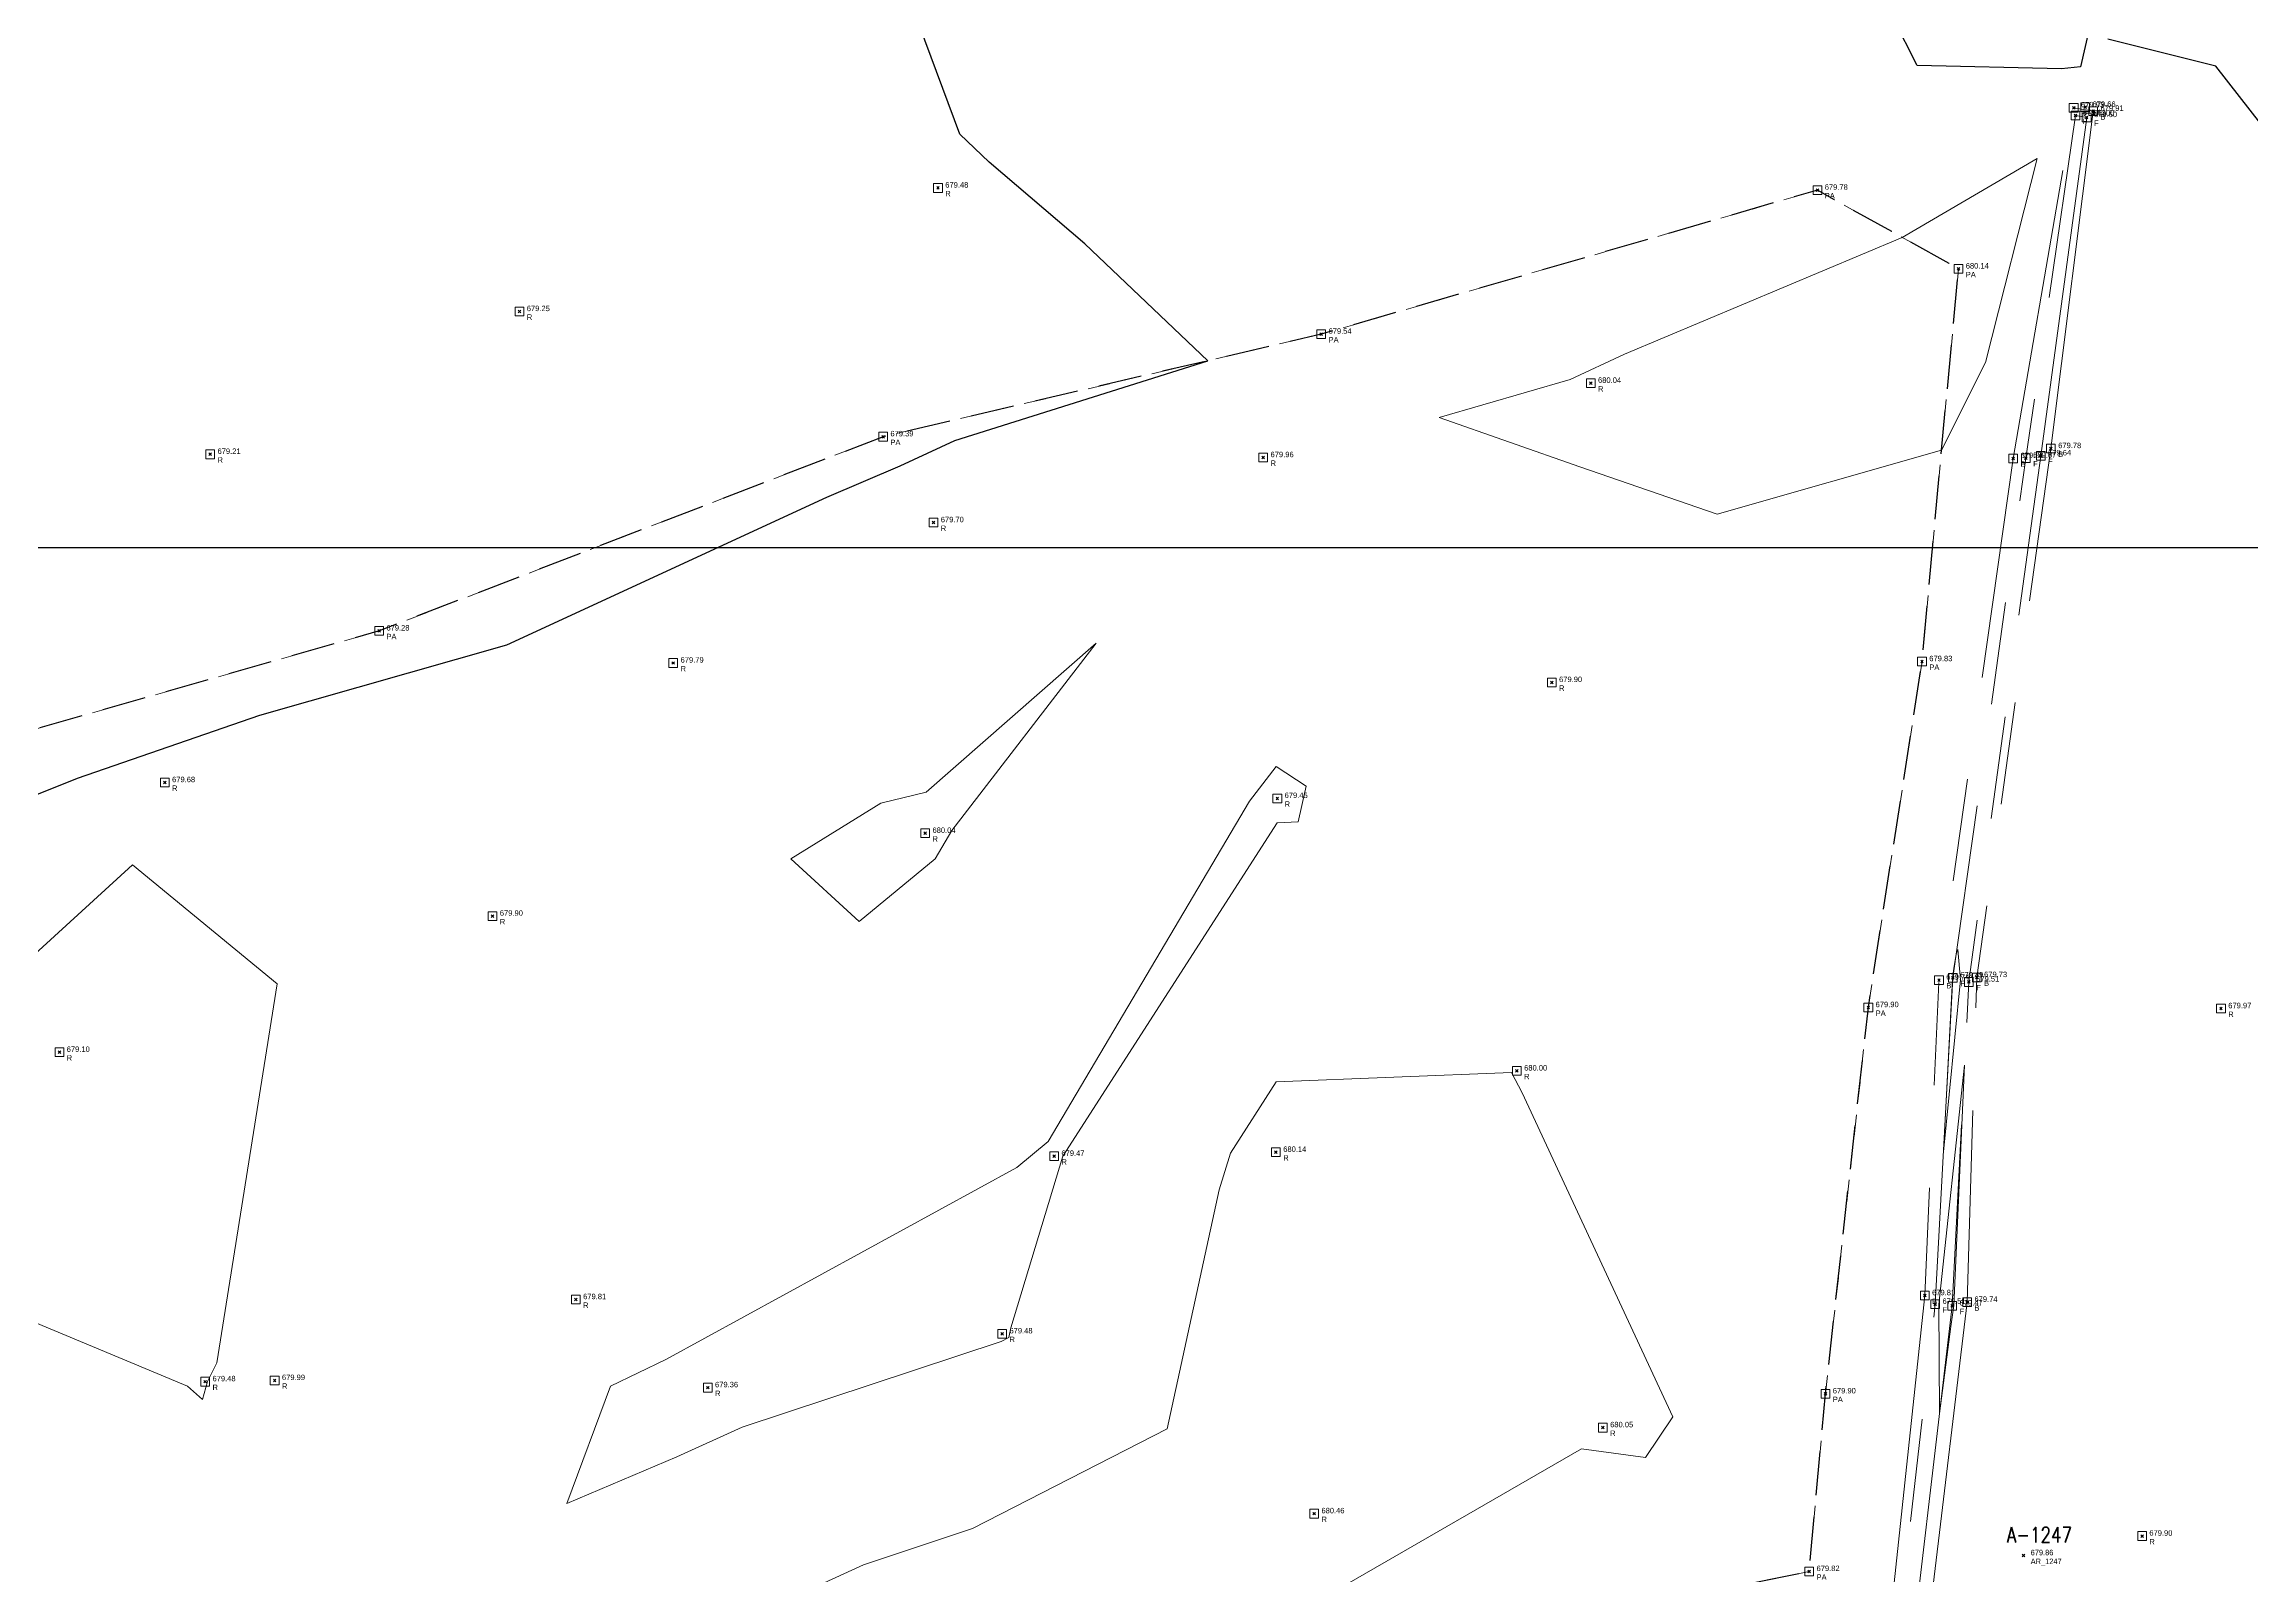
# Model space of a CAD drawing. Extents: x 350769 to 354978, y 6304672 to 6307963.
# Drawn here: x 352534.9 to 352585.4, y 6305776.5 to 6305811.5 of the extents above; entities that cross this region are included whole.
import ezdxf

# ---------------------------------------------------------------- set-up
doc = ezdxf.new("R2010")
doc.units = 0
doc.header["$PDMODE"] = 35
doc.header["$PDSIZE"] = 0.03
for name, pattern in [('4.0 - LO RECABARREN - DESNIVEL NUEVO$0$HIDDEN', [0.375, 0.25, -0.125]), ('CONTINUOS', [0]), ('DASHED', [19.05, 12.7, -6.35]), ('HIDDENX2', [0.75, 0.5, -0.25]), ('PHANTOM', [23.5, 11.75, -2.35, 2.35, -2.35, 2.35, -2.35])]:
    doc.linetypes.add(name, pattern=pattern)
doc.layers.get('0').update_dxf_attribs({"linetype": 'CONTINUOUS'})
doc.layers.get('Defpoints').update_dxf_attribs({"linetype": 'CONTINUOUS'})
for name, color, linetype in [('02_Geo ext_Acotamiento', 7, 'CONTINUOUS'), ('02_Geo ext_Geometria', 2, 'CONTINUOUS'), ('1-ACOPIO', 252, 'HIDDENX2'), ('1-ARBOL NOMBRE', 3, 'CONTINUOUS'), ('1-ARBOL PTO', 7, 'CONTINUOUS'), ('1-CANAL', 150, 'PHANTOM'), ('1-coordenadas', 8, 'CONTINUOUS'), ('3-CANAL FDO', 141, 'PHANTOM'), ('C-TINN', 5, 'CONTINUOUS'), ('C-TOPO-MAJR', 9, 'CONTINUOUS'), ('C-TOPO-MINR', 8, 'CONTINUOUS'), ('V-NODE-TEXT DIC 2012', 31, 'CONTINUOUS')]:
    doc.layers.add(name, color=color, linetype=linetype)
doc.layers.add('0_ASD_TOPOGRAFIA_ELEMENTOS', color=9, linetype='CONTINUOS', lineweight=5, true_color=0xbdbdbd)
doc.styles.add('ROMANS', font='romans.shx', dxfattribs={"width": 0.65})
doc.dimstyles.new('Principal', dxfattribs={"dimscale": 0, "dimtxt": 2, "dimasz": 2, "dimexe": 1, "dimexo": 1, "dimtad": 1, "dimrnd": 0.05, "dimzin": 1, "dimtxsty": 'ROMANS', "dimcen": 2.5, "dimclrt": 2, "dimaunit": 2, "dimadec": 0, "dimazin": 0, "dimtfac": 1, "dimtmove": 0, "dimatfit": 3, "dimfxl": 1, "dimfxlon": 1, "dimarcsym": 0})

# ---------------------------------------------------------------- blocks, each defined once
blk = doc.blocks.new('COORDENADAS')
at = {"layer": '1-coordenadas'}
blk.add_line((20, -400.625), (1420, -400.625), dxfattribs=at)
blk = doc.blocks.new('*D990')
at = {"layer": '02_Geo ext_Geometria', "color": 0, "lineweight": -2, "transparency": 16777216}
blk.add_line((352576.022, 6306008.91), (352574.44, 6306014.447), dxfattribs=at)
at = {"layer": '02_Geo ext_Geometria', "color": 0, "transparency": 16777216}
blk.add_solid([(352574.6, 6306014.493), (352574.28, 6306014.401), (352574.165, 6306015.409)], dxfattribs=at)
at = {"layer": 'Defpoints', "color": 0, "transparency": 16777216}
for p in [(352574.165, 6306015.409), (352689.665, 6305611.165)]:
    blk.add_point(p, dxfattribs=at)
at = {"layer": '02_Geo ext_Geometria', "color": 2, "transparency": 16777216, "insert": (352576.282, 6306011.306), "char_height": 1, "attachment_point": 5, "rotation": 285.9455, "style": 'ROMANS'}
blk.add_mtext('R420,40', dxfattribs=at)
blk = doc.blocks.new('*D1163')
at = {"layer": '02_Geo ext_Acotamiento', "color": 0, "lineweight": -2, "transparency": 16777216}
blk.add_line((352570.503, 6306007.292), (352568.844, 6306012.806), dxfattribs=at)
at = {"layer": '02_Geo ext_Acotamiento', "color": 0, "transparency": 16777216}
blk.add_solid([(352569.004, 6306012.854), (352568.685, 6306012.758), (352568.556, 6306013.764)], dxfattribs=at)
at = {"layer": 'Defpoints', "color": 0, "transparency": 16777216}
for p in [(352568.556, 6306013.764), (352689.665, 6305611.165)]:
    blk.add_point(p, dxfattribs=at)
at = {"layer": '02_Geo ext_Acotamiento', "color": 2, "transparency": 16777216, "insert": (352570.729, 6306009.69), "char_height": 1, "attachment_point": 5, "rotation": 286.7422, "style": 'ROMANS'}
blk.add_mtext('R420,40', dxfattribs=at)
blk = doc.blocks.new('*D1236')
at = {"layer": '02_Geo ext_Acotamiento', "color": 0, "lineweight": -2, "transparency": 16777216}
blk.add_line((352474.045, 6305972.496), (352473.119, 6305978.179), dxfattribs=at)
at = {"layer": '02_Geo ext_Acotamiento', "color": 0, "transparency": 16777216}
blk.add_solid([(352473.283, 6305978.206), (352472.954, 6305978.153), (352472.958, 6305979.166)], dxfattribs=at)
at = {"layer": 'Defpoints', "color": 0, "transparency": 16777216}
for p in [(352472.958, 6305979.166), (352596.042, 6305224.025)]:
    blk.add_point(p, dxfattribs=at)
at = {"layer": '02_Geo ext_Acotamiento', "color": 2, "transparency": 16777216, "insert": (352474.582, 6305974.845), "char_height": 1, "attachment_point": 5, "rotation": 279.2575, "style": 'ROMANS'}
blk.add_mtext('R765,10', dxfattribs=at)
blk = doc.blocks.new('*D1284')
at = {"layer": '02_Geo ext_Acotamiento', "color": 0, "lineweight": -2, "transparency": 16777216}
blk.add_line((352572.304, 6306010.521), (352570.703, 6306016.052), dxfattribs=at)
at = {"layer": '02_Geo ext_Acotamiento', "color": 0, "transparency": 16777216}
blk.add_solid([(352570.863, 6306016.098), (352570.543, 6306016.005), (352570.425, 6306017.012)], dxfattribs=at)
at = {"layer": 'Defpoints', "color": 0, "transparency": 16777216}
for p in [(352570.425, 6306017.012), (352668.732, 6305677.436)]:
    blk.add_point(p, dxfattribs=at)
at = {"layer": '02_Geo ext_Acotamiento', "color": 2, "transparency": 16777216, "insert": (352572.556, 6306012.917), "char_height": 1, "attachment_point": 5, "rotation": 286.1456, "style": 'ROMANS'}
blk.add_mtext('R353,50', dxfattribs=at)
blk = doc.blocks.new('*D1285')
at = {"layer": '02_Geo ext_Acotamiento', "color": 0, "lineweight": -2, "transparency": 16777216}
blk.add_line((352571.708, 6306017.61), (352570.121, 6306023.145), dxfattribs=at)
at = {"layer": '02_Geo ext_Acotamiento', "color": 0, "transparency": 16777216}
blk.add_solid([(352570.282, 6306023.191), (352569.961, 6306023.099), (352569.846, 6306024.106)], dxfattribs=at)
at = {"layer": 'Defpoints', "color": 0, "transparency": 16777216}
for p in [(352569.846, 6306024.106), (352673.986, 6305660.762)]:
    blk.add_point(p, dxfattribs=at)
at = {"layer": '02_Geo ext_Acotamiento', "color": 2, "transparency": 16777216, "insert": (352571.966, 6306020.005), "char_height": 1, "attachment_point": 5, "rotation": 285.9932, "style": 'ROMANS'}
blk.add_mtext('R377,95', dxfattribs=at)
blk = doc.blocks.new('TOPOGRAFIA')
at = {"layer": '1-ACOPIO', "color": 9, "lineweight": 0, "true_color": 0xbdbdbd, "flags": 128}
blk.add_lwpolyline([(390450.751, 6302737.575), (390457.975, 6302739.524), (390466.583, 6302745.938), (390475.916, 6302748.357), (390482.482, 6302751.029), (390493.443, 6302754.061), (390504.449, 6302758.21), (390518.802, 6302761.933), (390528.241, 6302765.237), (390538.24, 6302767.313), (390547.496, 6302771.467), (390557.026, 6302771.731), (390565.171, 6302774.52), (390575.3, 6302776.573), (390575.671, 6302780.638), (390576.652, 6302789.475), (390577.88, 6302797.391), (390578.714, 6302806.375), (390575.487, 6302808.178), (390564.134, 6302804.882), (390554.108, 6302802.536), (390542.576, 6302798.093), (390531.509, 6302794.931), (390522.924, 6302790.812), (390510.912, 6302785.835), (390501.748, 6302784.339), (390491.437, 6302782.799), (390482.025, 6302780.215), (390472.323, 6302776.973), (390464.136, 6302774.411), (390457.401, 6302772.041), (390450.072, 6302782.659), (390447.321, 6302788.646), (390448.914, 6302796.064), (390448.942, 6302806.548), (390444.507, 6302814.271), (390438.054, 6302819.282)], dxfattribs=at)
at = {"layer": '1-ARBOL PTO', "color": 9, "lineweight": 0, "true_color": 0xbdbdbd}
blk.add_point((390580.2, 6302776.935), dxfattribs=at)
at = {"layer": '1-CANAL', "color": 9, "lineweight": 0, "true_color": 0xbdbdbd, "flags": 128}
for points in [[(390567.787, 6302629.727), (390568.793, 6302640.353), (390569.503, 6302651.739), (390570.033, 6302661.873), (390570.34, 6302672.528), (390570.92, 6302683.642), (390571.385, 6302692.94), (390572.206, 6302702.09), (390572.491, 6302712.168), (390573.178, 6302721.782), (390573.739, 6302732.321), (390574.43, 6302741.485), (390575.232, 6302752.552), (390575.303, 6302758.186), (390573.072, 6302758.741), (390565.731, 6302762.63), (390558.774, 6302762.052), (390549.097, 6302759.46), (390540.056, 6302756.523), (390530.957, 6302754.646), (390519.837, 6302751.496), (390509.631, 6302748.296), (390499.766, 6302744.712), (390490.284, 6302741.391), (390477.589, 6302736.731), (390469.698, 6302733.787), (390460.923, 6302731.042), (390452.374, 6302728.107), (390438.311, 6302722.869), (390431.422, 6302718.409), (390419.91, 6302710.977), (390412.117, 6302707.007), (390402.106, 6302701.336), (390395.117, 6302696.907), (390381.316, 6302693.365), (390369.866, 6302691.898), (390358.977, 6302690.522), (390351.003, 6302689.869), (390338.841, 6302688.974), (390330.387, 6302688.811), (390318.293, 6302688.652), (390310.613, 6302688.12), (390310.097, 6302689.409), (390318.134, 6302689.995), (390330.169, 6302689.859), (390338.592, 6302690.268), (390350.911, 6302691.365), (390358.441, 6302692.052), (390369.602, 6302693.031), (390381.494, 6302694.408), (390394.454, 6302697.809), (390401.441, 6302702.027), (390411.517, 6302708.091), (390419.432, 6302711.748), (390430.822, 6302719.202), (390437.823, 6302723.766), (390451.878, 6302729.106), (390460.597, 6302731.881), (390469.278, 6302734.632), (390477.218, 6302737.629), (390489.928, 6302742.229), (390499.382, 6302745.508), (390509.312, 6302749.089), (390519.62, 6302752.392), (390530.723, 6302755.531), (390539.654, 6302757.751), (390548.71, 6302760.578), (390558.851, 6302763.211), (390565.636, 6302763.686), (390573.601, 6302759.59), (390575.339, 6302759.411), (390576.082, 6302766.593), (390577.196, 6302775.886), (390577.943, 6302782.884), (390578.269, 6302790.104), (390579.967, 6302802.039), (390581.351, 6302810.063)], [(390581.351, 6302810.063), (390581.797, 6302809.983), (390580.829, 6302802.266), (390579.133, 6302790.163), (390578.913, 6302782.732), (390578.111, 6302776.071), (390577.226, 6302766.59), (390576.502, 6302758.278)]]:
    blk.add_lwpolyline(points, dxfattribs=at)
at = {"layer": '1-coordenadas', "color": 9, "linetype": '4.0 - LO RECABARREN - DESNIVEL NUEVO$0$HIDDEN', "lineweight": 0, "ltscale": 50, "true_color": 0xbdbdbd}
blk.add_line((390200, 6302800), (390900, 6302800), dxfattribs=at)
at = {"layer": '3-CANAL FDO', "color": 9, "lineweight": 0, "true_color": 0xbdbdbd, "flags": 128}
for points in [[(390581.391, 6302809.883), (390581.648, 6302809.84), (390580.597, 6302802.1), (390578.953, 6302790.06), (390578.573, 6302782.649), (390577.794, 6302776.029), (390576.851, 6302766.557), (390576.235, 6302757.793), (390576.163, 6302752.355), (390575.303, 6302741.598), (390574.73, 6302732.303), (390574.058, 6302722.337), (390573.288, 6302711.952), (390572.963, 6302702.75), (390572.33, 6302693.805), (390571.773, 6302683.857), (390571.472, 6302673.225), (390571.091, 6302663.238), (390570.478, 6302651.661), (390569.974, 6302640.163), (390568.971, 6302629.597)], [(390575.656, 6302759.021), (390576.458, 6302766.737), (390577.421, 6302775.984), (390578.181, 6302782.686), (390578.588, 6302790.155), (390580.257, 6302802.047), (390581.391, 6302809.883)]]:
    blk.add_lwpolyline(points, dxfattribs=at)
at = {"layer": 'C-TINN', "color": 9, "linetype": 'Continuous', "lineweight": 0, "true_color": 0xbdbdbd}
for points, elevation in [([(390581.251, 6302809.963), (390581.251, 6302810.163), (390581.451, 6302810.163), (390581.451, 6302809.963), (390581.251, 6302809.963)], 679.934), ([(390581.291, 6302809.783), (390581.291, 6302809.983), (390581.491, 6302809.983), (390581.491, 6302809.783), (390581.291, 6302809.783)], 679.614), ([(390581.515, 6302809.974), (390581.515, 6302810.174), (390581.715, 6302810.174), (390581.715, 6302809.974), (390581.515, 6302809.974)], 679.661), ([(390581.548, 6302809.74), (390581.548, 6302809.94), (390581.748, 6302809.94), (390581.748, 6302809.74), (390581.548, 6302809.74)], 679.6), ([(390581.697, 6302809.883), (390581.697, 6302810.083), (390581.897, 6302810.083), (390581.897, 6302809.883), (390581.697, 6302809.883)], 679.908), ([(390555.264, 6302808.127), (390555.264, 6302808.327), (390555.464, 6302808.327), (390555.464, 6302808.127), (390555.264, 6302808.127)], 679.477), ([(390575.387, 6302808.078), (390575.387, 6302808.278), (390575.587, 6302808.278), (390575.587, 6302808.078), (390575.387, 6302808.078)], 679.784), ([(390578.614, 6302806.275), (390578.614, 6302806.475), (390578.814, 6302806.475), (390578.814, 6302806.275), (390578.614, 6302806.275)], 680.143), ([(390545.688, 6302805.301), (390545.688, 6302805.501), (390545.888, 6302805.501), (390545.888, 6302805.301), (390545.688, 6302805.301)], 679.251), ([(390564.034, 6302804.782), (390564.034, 6302804.982), (390564.234, 6302804.982), (390564.234, 6302804.782), (390564.034, 6302804.782)], 679.537), ([(390570.2, 6302803.66), (390570.2, 6302803.86), (390570.4, 6302803.86), (390570.4, 6302803.66), (390570.2, 6302803.66)], 680.038), ([(390538.612, 6302802.033), (390538.612, 6302802.233), (390538.812, 6302802.233), (390538.812, 6302802.033), (390538.612, 6302802.033)], 679.211), ([(390554.008, 6302802.436), (390554.008, 6302802.636), (390554.208, 6302802.636), (390554.208, 6302802.436), (390554.008, 6302802.436)], 679.394), ([(390580.729, 6302802.166), (390580.729, 6302802.366), (390580.929, 6302802.366), (390580.929, 6302802.166), (390580.729, 6302802.166)], 679.784), ([(390562.707, 6302801.959), (390562.707, 6302802.159), (390562.907, 6302802.159), (390562.907, 6302801.959), (390562.707, 6302801.959)], 679.956), ([(390579.867, 6302801.939), (390579.867, 6302802.139), (390580.067, 6302802.139), (390580.067, 6302801.939), (390579.867, 6302801.939)], 679.853), ([(390580.157, 6302801.947), (390580.157, 6302802.147), (390580.357, 6302802.147), (390580.357, 6302801.947), (390580.157, 6302801.947)], 679.667), ([(390580.497, 6302802), (390580.497, 6302802.2), (390580.697, 6302802.2), (390580.697, 6302802), (390580.497, 6302802)], 679.639), ([(390555.16, 6302800.47), (390555.16, 6302800.67), (390555.36, 6302800.67), (390555.36, 6302800.47), (390555.16, 6302800.47)], 679.705), ([(390542.476, 6302797.993), (390542.476, 6302798.193), (390542.676, 6302798.193), (390542.676, 6302797.993), (390542.476, 6302797.993)], 679.277), ([(390549.207, 6302797.258), (390549.207, 6302797.458), (390549.407, 6302797.458), (390549.407, 6302797.258), (390549.207, 6302797.258)], 679.79), ([(390577.78, 6302797.291), (390577.78, 6302797.491), (390577.98, 6302797.491), (390577.98, 6302797.291), (390577.78, 6302797.291)], 679.833), ([(390569.308, 6302796.813), (390569.308, 6302797.013), (390569.508, 6302797.013), (390569.508, 6302796.813), (390569.308, 6302796.813)], 679.902), ([(390537.571, 6302794.523), (390537.571, 6302794.723), (390537.771, 6302794.723), (390537.771, 6302794.523), (390537.571, 6302794.523)], 679.678), ([(390563.029, 6302794.16), (390563.029, 6302794.36), (390563.229, 6302794.36), (390563.229, 6302794.16), (390563.029, 6302794.16)], 679.453), ([(390554.971, 6302793.362), (390554.971, 6302793.562), (390555.171, 6302793.562), (390555.171, 6302793.362), (390554.971, 6302793.362)], 680.045), ([(390545.071, 6302791.467), (390545.071, 6302791.667), (390545.271, 6302791.667), (390545.271, 6302791.467), (390545.071, 6302791.467)], 679.9), ([(390578.169, 6302790.004), (390578.169, 6302790.204), (390578.369, 6302790.204), (390578.369, 6302790.004), (390578.169, 6302790.004)], 679.739), ([(390578.488, 6302790.055), (390578.488, 6302790.255), (390578.688, 6302790.255), (390578.688, 6302790.055), (390578.488, 6302790.055)], 679.492), ([(390578.853, 6302789.96), (390578.853, 6302790.16), (390579.053, 6302790.16), (390579.053, 6302789.96), (390578.853, 6302789.96)], 679.509), ([(390579.033, 6302790.063), (390579.033, 6302790.263), (390579.233, 6302790.263), (390579.233, 6302790.063), (390579.033, 6302790.063)], 679.73), ([(390576.552, 6302789.375), (390576.552, 6302789.575), (390576.752, 6302789.575), (390576.752, 6302789.375), (390576.552, 6302789.375)], 679.903), ([(390584.621, 6302789.35), (390584.621, 6302789.55), (390584.821, 6302789.55), (390584.821, 6302789.35), (390584.621, 6302789.35)], 679.969), ([(390535.16, 6302788.351), (390535.16, 6302788.551), (390535.36, 6302788.551), (390535.36, 6302788.351), (390535.16, 6302788.351)], 679.095), ([(390568.509, 6302787.925), (390568.509, 6302788.125), (390568.709, 6302788.125), (390568.709, 6302787.925), (390568.509, 6302787.925)], 679.997), ([(390557.921, 6302785.973), (390557.921, 6302786.173), (390558.121, 6302786.173), (390558.121, 6302785.973), (390557.921, 6302785.973)], 679.474), ([(390562.997, 6302786.064), (390562.997, 6302786.264), (390563.197, 6302786.264), (390563.197, 6302786.064), (390562.997, 6302786.064)], 680.136), ([(390546.977, 6302782.694), (390546.977, 6302782.894), (390547.177, 6302782.894), (390547.177, 6302782.694), (390546.977, 6302782.694)], 679.807), ([(390577.843, 6302782.784), (390577.843, 6302782.984), (390578.043, 6302782.984), (390578.043, 6302782.784), (390577.843, 6302782.784)], 679.813), ([(390578.081, 6302782.586), (390578.081, 6302782.786), (390578.281, 6302782.786), (390578.281, 6302782.586), (390578.081, 6302782.586)], 679.507), ([(390578.473, 6302782.549), (390578.473, 6302782.749), (390578.673, 6302782.749), (390578.673, 6302782.549), (390578.473, 6302782.549)], 679.474), ([(390578.813, 6302782.632), (390578.813, 6302782.832), (390579.013, 6302782.832), (390579.013, 6302782.632), (390578.813, 6302782.632)], 679.739), ([(390556.733, 6302781.911), (390556.733, 6302782.111), (390556.933, 6302782.111), (390556.933, 6302781.911), (390556.733, 6302781.911)], 679.479), ([(390538.497, 6302780.815), (390538.497, 6302781.015), (390538.697, 6302781.015), (390538.697, 6302780.815), (390538.497, 6302780.815)], 679.483), ([(390540.086, 6302780.843), (390540.086, 6302781.043), (390540.286, 6302781.043), (390540.286, 6302780.843), (390540.086, 6302780.843)], 679.994), ([(390549.995, 6302780.678), (390549.995, 6302780.878), (390550.195, 6302780.878), (390550.195, 6302780.678), (390549.995, 6302780.678)], 679.357), ([(390575.571, 6302780.538), (390575.571, 6302780.738), (390575.771, 6302780.738), (390575.771, 6302780.538), (390575.571, 6302780.538)], 679.9), ([(390570.477, 6302779.763), (390570.477, 6302779.963), (390570.677, 6302779.963), (390570.677, 6302779.763), (390570.477, 6302779.763)], 680.046), ([(390563.871, 6302777.795), (390563.871, 6302777.995), (390564.071, 6302777.995), (390564.071, 6302777.795), (390563.871, 6302777.795)], 680.465), ([(390582.815, 6302777.283), (390582.815, 6302777.483), (390583.015, 6302777.483), (390583.015, 6302777.283), (390582.815, 6302777.283)], 679.898), ([(390575.2, 6302776.473), (390575.2, 6302776.673), (390575.4, 6302776.673), (390575.4, 6302776.473), (390575.2, 6302776.473)], 679.824)]:
    blk.add_lwpolyline(points, dxfattribs=dict(at, elevation=elevation))
for p in [(390581.351, 6302810.063, 679.934), (390581.391, 6302809.883, 679.614), (390581.615, 6302810.074, 679.661), (390581.648, 6302809.84, 679.6), (390581.797, 6302809.983, 679.908), (390555.364, 6302808.227, 679.477), (390575.487, 6302808.178, 679.784), (390578.714, 6302806.375, 680.143), (390545.788, 6302805.401, 679.251), (390564.134, 6302804.882, 679.537), (390570.3, 6302803.76, 680.038), (390554.108, 6302802.536, 679.394), (390580.829, 6302802.266, 679.784), (390538.712, 6302802.133, 679.211), (390562.807, 6302802.059, 679.956), (390579.967, 6302802.039, 679.853), (390580.257, 6302802.047, 679.667), (390580.597, 6302802.1, 679.639), (390555.26, 6302800.57, 679.705), (390542.576, 6302798.093, 679.277), (390549.307, 6302797.358, 679.79), (390577.88, 6302797.391, 679.833), (390569.408, 6302796.913, 679.902), (390537.671, 6302794.623, 679.678), (390563.129, 6302794.26, 679.453), (390555.071, 6302793.462, 680.045), (390545.171, 6302791.567, 679.9), (390578.588, 6302790.155, 679.492), (390579.133, 6302790.163, 679.73), (390578.269, 6302790.104, 679.739), (390578.953, 6302790.06, 679.509), (390576.652, 6302789.475, 679.903), (390584.721, 6302789.45, 679.969), (390535.26, 6302788.451, 679.095), (390568.609, 6302788.025, 679.997), (390558.021, 6302786.073, 679.474), (390563.097, 6302786.164, 680.136), (390547.077, 6302782.794, 679.807), (390577.943, 6302782.884, 679.813), (390578.181, 6302782.686, 679.507), (390578.573, 6302782.649, 679.474), (390578.913, 6302782.732, 679.739), (390556.833, 6302782.011, 679.479), (390538.597, 6302780.915, 679.483), (390540.186, 6302780.943, 679.994), (390550.095, 6302780.778, 679.357), (390575.671, 6302780.638, 679.9), (390570.577, 6302779.863, 680.046), (390563.971, 6302777.895, 680.465), (390582.915, 6302777.383, 679.898), (390575.3, 6302776.573, 679.824)]:
    blk.add_point(p, dxfattribs=at)
at = {"layer": 'C-TOPO-MAJR', "color": 9, "linetype": 'Continuous', "lineweight": -3, "true_color": 0xbdbdbd, "elevation": 680}
for points in [[(390605.556, 6302776.764), (390605.256, 6302778.008), (390601.443, 6302786.037), (390598.365, 6302785.193), (390597.77, 6302784.871), (390590.042, 6302781.506), (390587.669, 6302783.516), (390587.599, 6302789.131), (390589.092, 6302796.54), (390590.004, 6302798.101), (390588.596, 6302800.824), (390587.219, 6302803.015), (390587.256, 6302807.611), (390584.603, 6302811.016), (390582.133, 6302811.635)], [(390581.889, 6302812.665), (390581.504, 6302811), (390581.074, 6302810.954), (390577.768, 6302811.026), (390576.146, 6302814.241)]]:
    blk.add_lwpolyline(points, dxfattribs=at)
at = {"layer": 'C-TOPO-MAJR', "color": 9, "linetype": 'Continuous', "lineweight": 0, "true_color": 0xbdbdbd, "elevation": 680}
for points in [[(390578.329, 6302802.231), (390579.332, 6302804.237), (390580.518, 6302808.898), (390577.429, 6302807.093), (390571.076, 6302804.421), (390569.832, 6302803.845), (390566.828, 6302802.972), (390570.051, 6302801.847), (390573.192, 6302800.761), (390578.329, 6302802.231)], [(390555.096, 6302794.403), (390554.054, 6302794.15), (390551.999, 6302792.874), (390553.56, 6302791.445), (390555.303, 6302792.88), (390555.684, 6302793.523), (390558.982, 6302797.809), (390555.096, 6302794.403)], [(390546.242, 6302772.844), (390546.759, 6302773.064), (390552.764, 6302773.374), (390556.213, 6302773.357), (390560.802, 6302775.082), (390564.574, 6302776.2), (390570.087, 6302779.378), (390571.556, 6302779.181), (390572.182, 6302780.107), (390568.729, 6302787.525), (390568.49, 6302787.985), (390563.103, 6302787.776), (390562.054, 6302786.145), (390561.8, 6302785.304), (390560.605, 6302779.836), (390556.154, 6302777.552), (390553.656, 6302776.727), (390546.923, 6302773.645), (390542.643, 6302771.829), (390546.242, 6302772.844)]]:
    blk.add_lwpolyline(points, dxfattribs=at)
at = {"layer": 'C-TOPO-MINR', "color": 9, "linetype": 'Continuous', "lineweight": -3, "true_color": 0xbdbdbd, "elevation": 679.5}
blk.add_lwpolyline([(390528.317, 6302791.773), (390535.677, 6302794.723), (390539.848, 6302796.163), (390545.502, 6302797.773), (390552.823, 6302801.15), (390554.501, 6302801.866), (390555.749, 6302802.446), (390561.54, 6302804.275), (390558.726, 6302806.945), (390556.538, 6302808.817), (390555.86, 6302809.457), (390553.364, 6302816.182)], dxfattribs=at)
at = {"layer": 'C-TOPO-MINR', "color": 9, "linetype": 'Continuous', "lineweight": 0, "true_color": 0xbdbdbd, "elevation": 679.5}
for points in [[(390547.871, 6302780.815), (390546.875, 6302778.125), (390549.39, 6302779.192), (390550.887, 6302779.877), (390556.806, 6302781.831), (390556.985, 6302781.923), (390557.033, 6302782.144), (390558.22, 6302786.077), (390563.127, 6302793.703), (390563.602, 6302793.721), (390563.786, 6302794.538), (390563.099, 6302794.989), (390562.489, 6302794.197), (390557.887, 6302786.409), (390557.167, 6302785.817), (390549.136, 6302781.419), (390547.871, 6302780.815)], [(390538.65, 6302780.916), (390538.865, 6302781.349), (390540.246, 6302790.019), (390536.935, 6302792.739), (390531.572, 6302787.842), (390532.175, 6302783.318), (390538.189, 6302780.815), (390538.536, 6302780.507), (390538.65, 6302780.916)], [(390578.697, 6302790.805), (390578.664, 6302790.699), (390578.619, 6302790.418), (390578.578, 6302790.153), (390578.572, 6302789.974), (390578.371, 6302786.172), (390578.76, 6302790.11), (390578.697, 6302790.805)], [(390578.54, 6302782.177), (390578.606, 6302782.657), (390578.855, 6302788.154), (390578.264, 6302782.678), (390578.284, 6302780.19), (390578.54, 6302782.177)]]:
    blk.add_lwpolyline(points, dxfattribs=at)
at = {"layer": 'V-NODE-TEXT DIC 2012', "color": 9, "lineweight": 0, "true_color": 0xbdbdbd}
for p in [(390581.351, 6302810.063), (390581.391, 6302809.883), (390581.615, 6302810.074), (390581.648, 6302809.84), (390581.797, 6302809.983), (390555.364, 6302808.227), (390575.487, 6302808.178), (390578.714, 6302806.375), (390545.788, 6302805.401), (390564.134, 6302804.882), (390570.3, 6302803.76), (390554.108, 6302802.536), (390580.829, 6302802.266), (390538.712, 6302802.133), (390562.807, 6302802.059), (390579.967, 6302802.039), (390580.257, 6302802.047), (390580.597, 6302802.1), (390555.26, 6302800.57), (390542.576, 6302798.093), (390549.307, 6302797.358), (390577.88, 6302797.391), (390569.408, 6302796.913), (390537.671, 6302794.623), (390563.129, 6302794.26), (390555.071, 6302793.462), (390545.171, 6302791.567), (390578.588, 6302790.155), (390579.133, 6302790.163), (390578.269, 6302790.104), (390578.953, 6302790.06), (390576.652, 6302789.475), (390584.721, 6302789.45), (390535.26, 6302788.451), (390568.609, 6302788.025), (390558.021, 6302786.073), (390563.097, 6302786.164), (390547.077, 6302782.794), (390577.943, 6302782.884), (390578.181, 6302782.686), (390578.573, 6302782.649), (390578.913, 6302782.732), (390556.833, 6302782.011), (390538.597, 6302780.915), (390540.186, 6302780.943), (390550.095, 6302780.778), (390575.671, 6302780.638), (390570.577, 6302779.863), (390563.971, 6302777.895), (390582.915, 6302777.383), (390575.3, 6302776.573), (390580.2, 6302776.935)]:
    blk.add_point(p, dxfattribs=at)
at = {"layer": '1-ARBOL NOMBRE', "color": 9, "lineweight": 0, "true_color": 0xbdbdbd, "style": 'ROMANS', "width": 0.8}
blk.add_text('A-1247', height=0.35, dxfattribs=at).set_placement((390579.823, 6302777.235))
at = {"layer": 'V-NODE-TEXT DIC 2012', "color": 9, "lineweight": 0, "true_color": 0xbdbdbd}
for s, height, p in [('679.93', 0.125, (390581.518, 6302810.071)), ('B', 0.125, (390581.518, 6302809.871)), ('679.61', 0.125, (390581.558, 6302809.891)), ('F', 0.125, (390581.558, 6302809.691)), ('679.66', 0.125, (390581.782, 6302810.082)), ('FT300', 0.125, (390581.782, 6302809.882)), ('679.60', 0.125, (390581.815, 6302809.848)), ('679.91', 0.125, (390581.964, 6302809.991)), ('B', 0.125, (390581.964, 6302809.791)), ('F', 0.125, (390581.815, 6302809.648)), ('679.48', 0.125, (390555.531, 6302808.235)), ('679.78', 0.125, (390575.654, 6302808.186)), ('R', 0.125, (390555.531, 6302808.035)), ('PA', 0.125, (390575.654, 6302807.986)), ('680.14', 0.125, (390578.881, 6302806.383)), ('PA', 0.125, (390578.881, 6302806.183)), ('679.25', 0.125, (390545.955, 6302805.409)), ('R', 0.125, (390545.955, 6302805.209)), ('679.54', 0.125, (390564.301, 6302804.89)), ('PA', 0.125, (390564.301, 6302804.69)), ('680.04', 0.125, (390570.467, 6302803.768)), ('R', 0.125, (390570.467, 6302803.568)), ('679.21', 0.125, (390538.879, 6302802.141)), ('679.39', 0.125, (390554.275, 6302802.544)), ('PA', 0.125, (390554.275, 6302802.344)), ('679.64', 0.125, (390580.764, 6302802.108)), ('679.78', 0.125, (390580.996, 6302802.274)), ('R', 0.125, (390538.879, 6302801.941)), ('679.96', 0.125, (390562.974, 6302802.067)), ('R', 0.125, (390562.974, 6302801.867)), ('679.85', 0.125, (390580.134, 6302802.047)), ('B', 0.125, (390580.134, 6302801.847)), ('679.67', 0.125, (390580.424, 6302802.055)), ('F', 0.125, (390580.424, 6302801.855)), ('F', 0.125, (390580.764, 6302801.908)), ('B', 0.125, (390580.996, 6302802.074)), ('679.70', 0.125, (390555.427, 6302800.578)), ('R', 0.125, (390555.427, 6302800.378)), ('679.28', 0.125, (390542.743, 6302798.101)), ('PA', 0.125, (390542.743, 6302797.901)), ('679.79', 0.125, (390549.474, 6302797.366)), ('R', 0.125, (390549.474, 6302797.166)), ('679.83', 0.125, (390578.047, 6302797.399)), ('PA', 0.125, (390578.047, 6302797.199)), ('679.90', 0.125, (390569.575, 6302796.921)), ('R', 0.125, (390569.575, 6302796.721)), ('679.68', 0.125, (390537.838, 6302794.631)), ('R', 0.125, (390537.838, 6302794.431)), ('679.45', 0.125, (390563.296, 6302794.268)), ('R', 0.125, (390563.296, 6302794.068)), ('680.04', 0.125, (390555.238, 6302793.47)), ('R', 0.125, (390555.238, 6302793.27)), ('679.90', 0.125, (390545.338, 6302791.575)), ('R', 0.125, (390545.338, 6302791.375)), ('679.74', 0.125, (390578.436, 6302790.112)), ('679.49', 0.125, (390578.755, 6302790.163)), ('679.51', 0.125, (390579.12, 6302790.068)), ('679.73', 0.125, (390579.3, 6302790.171)), ('679.90', 0.125, (390576.819, 6302789.483)), ('B', 0.125, (390578.436, 6302789.912)), ('F', 0.125, (390578.755, 6302789.963)), ('F', 0.125, (390579.12, 6302789.868)), ('B', 0.125, (390579.3, 6302789.971)), ('PA', 0.125, (390576.819, 6302789.283)), ('679.97', 0.125, (390584.888, 6302789.458)), ('R', 0.125, (390584.888, 6302789.258)), ('679.10', 0.125, (390535.427, 6302788.459)), ('R', 0.125, (390535.427, 6302788.259)), ('680.00', 0.125, (390568.776, 6302788.033)), ('R', 0.125, (390568.776, 6302787.833)), ('679.47', 0.125, (390558.188, 6302786.081)), ('680.14', 0.125, (390563.264, 6302786.172)), ('R', 0.125, (390563.264, 6302785.972)), ('R', 0.125, (390558.188, 6302785.881)), ('679.81', 0.125, (390547.244, 6302782.802)), ('R', 0.125, (390547.244, 6302782.602)), ('679.81', 0.125, (390578.11, 6302782.892)), ('B', 0.125, (390578.11, 6302782.692)), ('679.51', 0.125, (390578.348, 6302782.694)), ('F', 0.125, (390578.348, 6302782.494)), ('679.47', 0.125, (390578.74, 6302782.657)), ('F', 0.125, (390578.74, 6302782.457)), ('679.74', 0.125, (390579.08, 6302782.74)), ('B', 0.125, (390579.08, 6302782.54)), ('679.48', 0.125, (390557, 6302782.019)), ('R', 0.125, (390557, 6302781.819)), ('679.48', 0.125, (390538.764, 6302780.923)), ('679.99', 0.125, (390540.353, 6302780.951)), ('R', 0.125, (390538.764, 6302780.723)), ('R', 0.125, (390540.353, 6302780.751)), ('679.36', 0.125, (390550.262, 6302780.786)), ('R', 0.125, (390550.262, 6302780.586)), ('679.90', 0.125, (390575.838, 6302780.646)), ('PA', 0.125, (390575.838, 6302780.446)), ('680.05', 0.125, (390570.744, 6302779.871)), ('R', 0.125, (390570.744, 6302779.671)), ('680.46', 0.125, (390564.138, 6302777.903)), ('R', 0.125, (390564.138, 6302777.703)), ('679.90', 0.125, (390583.082, 6302777.391)), ('679.86', 0.127, (390580.367, 6302776.942)), ('R', 0.125, (390583.082, 6302777.191)), ('679.82', 0.125, (390575.467, 6302776.581)), ('PA', 0.125, (390575.467, 6302776.381)), ('AR_1247', 0.127, (390580.367, 6302776.74))]:
    blk.add_text(s, height=height, dxfattribs=at).set_placement(p)

msp = doc.modelspace()

# ---------------------------------------------------------------- linework, layer by layer
at = {"layer": '1-ACOPIO', "ltscale": 2, "flags": 128}
msp.add_lwpolyline([(352450.751, 6305737.575), (352457.975, 6305739.524), (352466.583, 6305745.938), (352475.916, 6305748.357), (352482.482, 6305751.029), (352493.443, 6305754.061), (352504.449, 6305758.21), (352518.802, 6305761.933), (352528.241, 6305765.237), (352538.24, 6305767.313), (352547.496, 6305771.467), (352557.026, 6305771.731), (352565.171, 6305774.52), (352575.3, 6305776.573), (352575.671, 6305780.638), (352576.652, 6305789.475), (352577.88, 6305797.391), (352578.714, 6305806.375), (352575.487, 6305808.178), (352564.134, 6305804.882), (352554.108, 6305802.536), (352542.576, 6305798.093), (352531.509, 6305794.931), (352522.924, 6305790.812), (352510.912, 6305785.835), (352501.748, 6305784.339), (352491.437, 6305782.799), (352482.025, 6305780.215), (352472.323, 6305776.973), (352464.136, 6305774.411), (352457.401, 6305772.041), (352450.072, 6305782.659), (352447.321, 6305788.646), (352448.914, 6305796.064), (352448.942, 6305806.548), (352444.507, 6305814.271), (352438.054, 6305819.282)], dxfattribs=at)

# ---------------------------------------------------------------- block references
at = {"color": 252, "linetype": 'DASHED'}
msp.add_blockref('COORDENADAS', (352180, 6306200.625), dxfattribs=at)

# ---------------------------------------------------------------- dimensions: what is measured, and where the dimension line sits
at = {"layer": '02_Geo ext_Acotamiento'}
for center, mpoint, override, picture, middle in [((352673.986, 6305660.762), (352569.846, 6306024.106), {"dimscale": 0, "dimfxl": 0.22}, '*D1285', (352571.093, 6306019.755)), ((352668.732, 6305677.436), (352570.425, 6306017.012), {"dimscale": 0, "dimfxl": 0.22}, '*D1284', (352571.684, 6306012.664)), ((352689.665, 6305611.165), (352568.556, 6306013.764), {"dimscale": 0, "dimaunit": 0, "dimfxl": 0.22, "dimarcsym": 1}, '*D1163', (352569.86, 6306009.429)), ((352596.042, 6305224.025), (352472.958, 6305979.166), {"dimscale": 0, "dimaunit": 0, "dimfxl": 0.22, "dimarcsym": 1}, '*D1236', (352473.686, 6305974.698))]:
    dim = msp.add_radius_dim(center=center, mpoint=mpoint, dimstyle='Principal', override=override, dxfattribs=at)
    dim.commit()
    dim.dimension.update_dxf_attribs({"geometry": picture, "text_midpoint": middle, "dimtype": 164})
at = {"layer": '02_Geo ext_Geometria'}
dim = msp.add_radius_dim(center=(352689.665, 6305611.165), mpoint=(352574.165, 6306015.409), dimstyle='Principal', override={"dimscale": 0, "dimaunit": 0, "dimfxl": 0.22, "dimarcsym": 1}, dxfattribs=at)
dim.commit()
dim.dimension.update_dxf_attribs({"geometry": '*D990', "text_midpoint": (352575.409, 6306011.056), "dimtype": 164})

# ---------------------------------------------------------------- next in the draw order: block references
at = {"layer": '0_ASD_TOPOGRAFIA_ELEMENTOS', "color": 30, "true_color": 0xf26507}
msp.add_blockref('TOPOGRAFIA', (-38000, 3000), dxfattribs=at)

doc.saveas('drawing.dxf')
